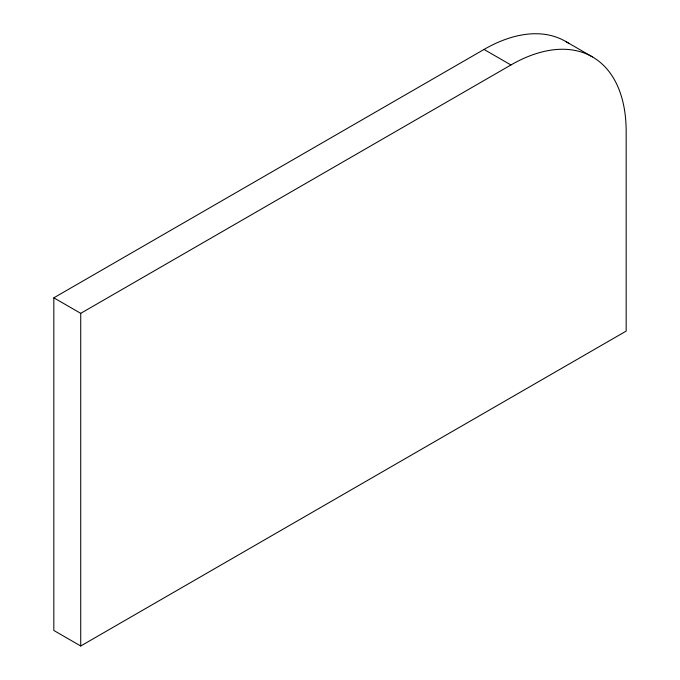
<?xml version="1.0" encoding="UTF-8"?>
<svg xmlns="http://www.w3.org/2000/svg" width="680" height="680" viewBox="0 0 680 680"><rect width="100%" height="100%" fill="white"/><g stroke="black" fill="none" stroke-linecap="round" stroke-linejoin="round"><path stroke-width="1.02" d="M484.041 49.436L510.935 64.966A162.97 94.087 -60 0 1 626.169 131.495L626.169 331.092L80.724 646L53.831 630.479L53.831 297.823L484.041 49.436A162.97 94.087 -60 0 1 568.998 43.554M53.831 297.823L80.724 313.344L510.935 64.966M565.531 41.37L592.416 56.891M80.724 313.344L80.724 646"/></g></svg>
